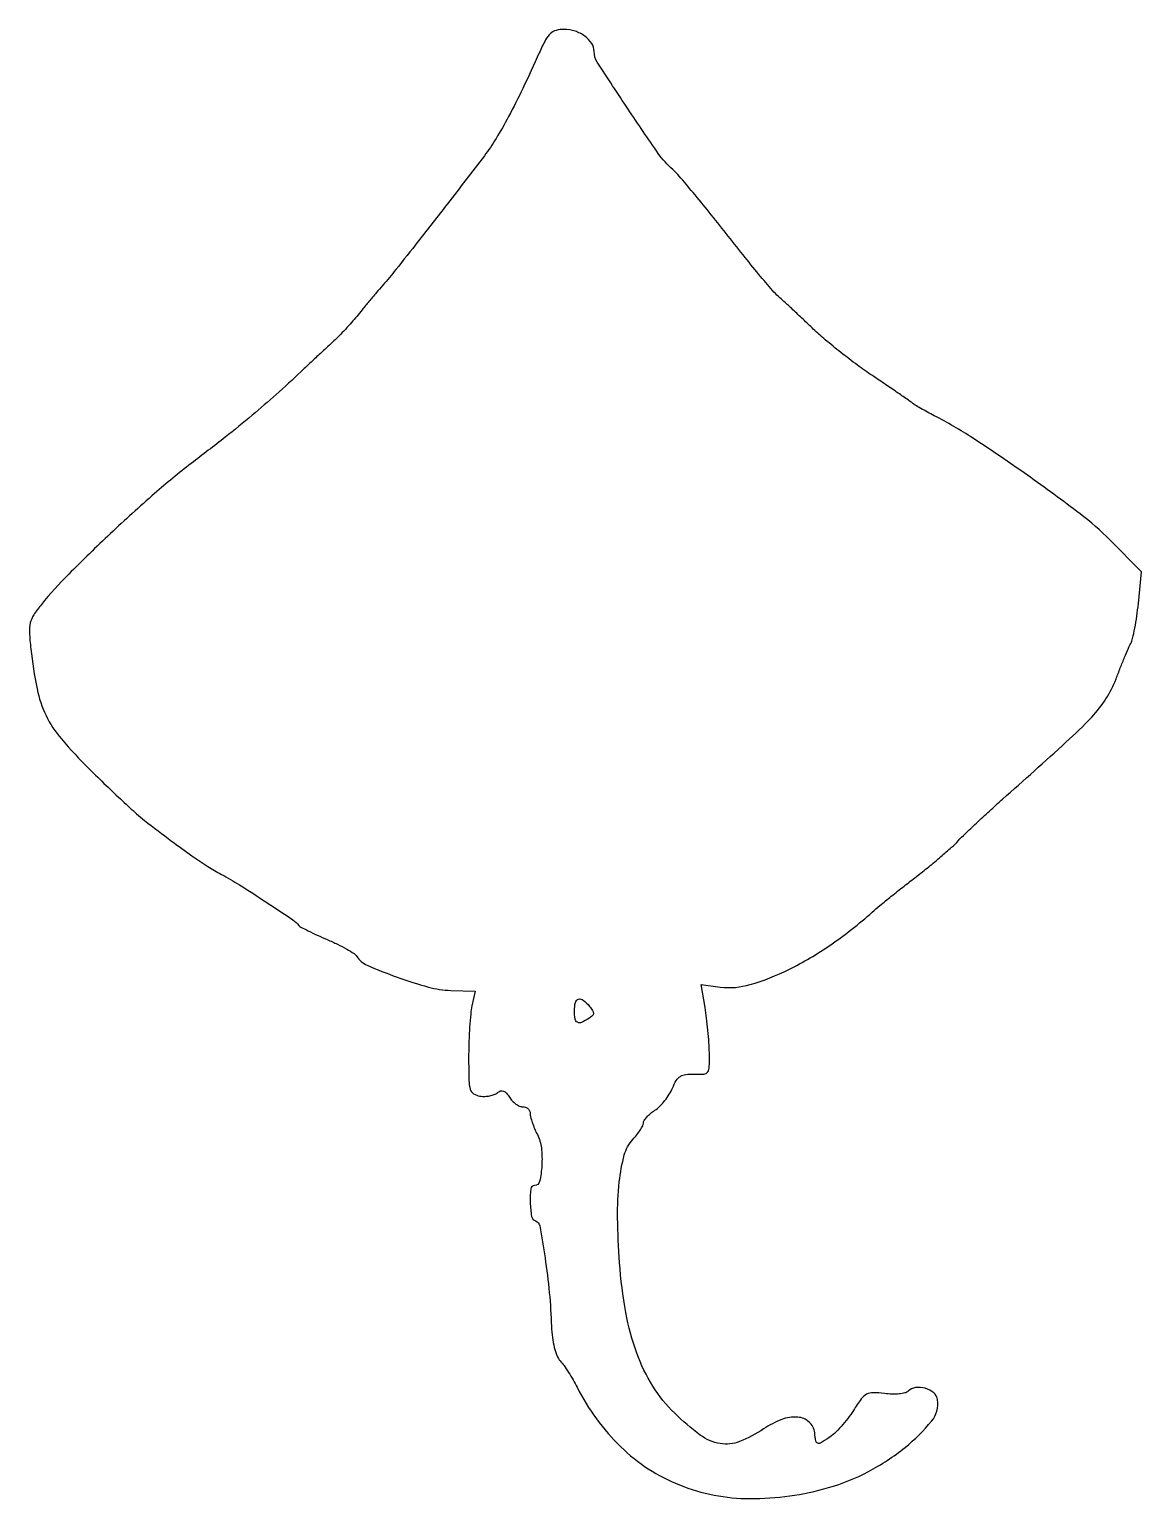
# Model space of a CAD drawing. Extents: x 0 to 226, y 0 to 299.
import ezdxf

# ---------------------------------------------------------------- set-up
doc = ezdxf.new("R2010")
doc.units = 0

msp = doc.modelspace()

# ---------------------------------------------------------------- linework, layer by layer
for points in [[(103.851326, 294.25, -0.005965), (100.509762, 287.005727, -0.011452), (97.629523, 281.293486, -0.014181), (95.059844, 276.787526, -0.026572), (92.692571, 273.325621, -0.000965), (85.19303, 263.558887, -0.001974), (79.265563, 255.93272, -0.002212), (74.715396, 250.178652, -0.010881), (72.063619, 247, 0.002873), (70.730593, 245.45317, 0.002012), (69.24581, 243.695817, 0.00203), (67.836976, 242.00075, 0.004233), (66.756087, 240.666612, -0.011574), (65.718793, 239.424029, -0.007434), (64.461336, 238.029089, -0.007471), (63.189088, 236.699652, -0.013887), (62.112291, 235.666612, 0.002554), (60.903561, 234.558496, 0.000867), (59.157455, 232.935607, 0.000862), (57.234617, 231.136017, 0.000993), (55.406226, 229.412051, -0.006984), (50.383733, 224.788819, -0.008276), (45.506915, 220.567198, -0.007347), (40.037318, 216.123634, -0.003916), (33.148675, 210.780222, 0.017093), (25.686265, 204.670142, 0.008672), (16.702332, 196.506235, 0.008509), (8.2423, 188.270357, 0.023576), (2.676203, 182.108735, 0.027641), (1.12472, 179.990864, 0.085725), (0.427719, 178.369272, 0.071483), (0.250151, 176.448747, 0.015367), (0.522156, 173.108735, 0.021658), (1.802483, 164.930954, 0.063699), (3.622299, 159.544977, 0.06334), (6.745349, 154.773765, 0.021238), (12.42512, 148.659277, 0.003469), (15.829311, 145.339591, 0.003867), (19.159047, 142.186499, 0.003574), (22.036478, 139.541822, 0.020279), (23.633893, 138.208383, 0.003159), (29.14616, 134.029213, 0.007774), (33.260588, 131.049211, 0.010437), (36.518695, 128.865768, 0.019386), (39.262194, 127.255454, -0.017455), (42.916579, 125.129413, -0.005311), (48.30046, 121.659941, -0.002629), (53.762186, 118.016274, -0.075663), (55, 116.875512, 0.102896), (55.40865, 116.537836, 0.005593), (56.90275, 115.770725, 0.008516), (58.718064, 114.902511, 0.0061), (60.775321, 113.991476, -0.01239), (62.848383, 113.042075, -0.015642), (64.71389, 112.057742, -0.013754), (66.210512, 111.151833, -0.109645), (66.775321, 110.581535, 0.150739), (68.86344, 108.78882, 0.015604), (74.95514, 106.362813, 0.020131), (81.338661, 104.335353, 0.059211), (85.889046, 103.652325), (90.847942, 103.5), (90.173971, 100.5, 0.031347), (89.913132, 98.866185, 0.007885), (89.697979, 96.178125, 0.008019), (89.549507, 93.091406, 0.008007), (89.5, 90, 0.005858), (89.554297, 85.365842, 0.065839), (89.837727, 83.550998, 0.181659), (90.518615, 82.647498, 0.106593), (91.805042, 82.173236, 0.045134), (92.778338, 82.123931, 0.038854), (93.796101, 82.243824, 0.040695), (94.70734, 82.502182, 0.083973), (95.346246, 82.872395, -0.094702), (95.985939, 83.225093, -0.170359), (96.578048, 83.211807, -0.123798), (97.164892, 82.804913, -0.040009), (97.799678, 81.949159, 0.049878), (98.37588, 81.203534, 0.047402), (99.09751, 80.572566, 0.051012), (99.848928, 80.140532, 0.105354), (100.508474, 80, -0.089062), (101.077938, 79.897753, -0.095029), (101.561864, 79.604506, -0.099899), (101.885618, 79.167273, -0.109998), (102, 78.653638, 0.065762), (102.093563, 77.945342, 0.016818), (102.431971, 76.836864, 0.016839), (102.907643, 75.586838, 0.016365), (103.470538, 74.359512, -0.087587), (104.272863, 71.651229, -0.042844), (104.372722, 68.040436, -0.040957), (103.922512, 64.842329, -0.350666), (102.869158, 64, 0.383965), (102.123525, 63.328391, 0.033619), (102.02072, 60.562654, 0.032886), (102.292327, 57.736458, 0.278774), (103.085508, 56.804831, -0.275046), (103.954441, 55.798433, -0.006307), (105.019294, 49.315254, -0.01384), (105.892766, 42.220745, -0.015518), (106.331375, 35.354489, 0.023788), (106.511133, 33.121449, 0.030893), (106.898072, 31.105799, 0.03479), (107.447972, 29.451842, 0.082776), (108.129411, 28.354489, -0.027788), (108.877687, 27.400864, -0.011063), (109.799768, 26.016631, -0.010908), (110.731056, 24.475931, -0.013485), (111.527624, 23, 0.08302), (120.43237, 10.878726, 0.098205), (132.341862, 3.148014, 0.094451), (146.684355, 0.365383, 0.071139), (162.626892, 2.591708, 0.051545), (170.726095, 5.862241, 0.047961), (178.198473, 10.78608, 0.051467), (183.582134, 16.126073, 0.210221), (184.792004, 20.460213, 0.183415), (184.016786, 21.862578, 0.105887), (182.294835, 22.785532, 0.10299), (180.304487, 22.936651, 0.165466), (178.792221, 22.192221, -0.140383), (178.1702, 21.847178, -0.032737), (176.980201, 21.652621, -0.031256), (175.529575, 21.60311, -0.026246), (173.995752, 21.727395, 0.029444), (171.690415, 21.89937, 0.129023), (170.37526, 21.576081, 0.10955), (169.276031, 20.619932, 0.018395), (167.690619, 18.301959, -0.023217), (166.552877, 16.672444, -0.018802), (165.189545, 15.032477, -0.019196), (163.815041, 13.61365, -0.045741), (162.666987, 12.701371, -0.011601), (161.006606, 11.667693, -0.226735), (160.421481, 11.616241, -0.264955), (160.068114, 12.040433, -0.015468), (159.814565, 13.769251, 0.182265), (158.701472, 15.932268, 0.166985), (156.39101, 16.920153, 0.109871), (153.112726, 16.438982, 0.057973), (149.447234, 14.528754, -0.055199), (144.56232, 11.948591, -0.138355), (140.587982, 11.547043, -0.116808), (136.563505, 13.281076, -0.033674), (131.376075, 17.710305, -0.059999), (126.935096, 23.237014, -0.05152), (123.661206, 29.94419, -0.043754), (121.438979, 38.175223, -0.025569), (120.163143, 48.319215, -0.015494), (119.770433, 57.445747, -0.029988), (120.120389, 64.73985, -0.037183), (121.128167, 70.20875, -0.125053), (122.876466, 73.368504, 0.021624), (123.689357, 74.312435, 0.025044), (124.376212, 75.279381, 0.025243), (124.868086, 76.144311, 0.117182), (125, 76.699441, -0.146523), (125.153954, 77.21352, -0.037697), (125.689312, 77.907164, -0.035086), (126.448402, 78.640264, -0.029458), (127.346594, 79.307527, 0.051197), (128.334717, 80.110423, 0.028809), (129.36485, 81.26489, 0.028469), (130.280153, 82.563332, 0.041124), (130.922037, 83.81178, -0.037746), (131.702527, 85.355322, -0.114592), (132.517688, 86.192958, -0.115512), (133.614518, 86.581937, -0.038677), (135.325443, 86.639243, 0.028805), (137.295564, 86.666354, 0.224522), (138.074458, 87.105182, 0.148909), (138.404794, 88.100805, 0.011045), (138.412406, 91, 0.01208), (138.322479, 93.060255, 0.006839), (138.119189, 95.550417, 0.006824), (137.845485, 98.056542, 0.011148), (137.537223, 100.171634), (136.749635, 104.843268), (140.624817, 104.35494, 0.10381), (146.737616, 104.854398, 0.04231), (154.544478, 107.909149, 0.037422), (163.075247, 112.934491, 0.029552), (171.5, 119.557754, -0.008722), (173.055805, 120.889317, -0.002897), (175.38125, 122.787777, -0.002883), (177.982868, 124.862054, -0.003276), (180.5, 126.818744, 0.006885), (182.980467, 128.775811, 0.00637), (185.471875, 130.850989, 0.00637), (187.642596, 132.754793, 0.021109), (189, 134.084084, -0.012596), (190.378477, 135.480763, -0.003241), (192.675, 137.664745, -0.003297), (195.328125, 140.122595, -0.003348), (198, 142.532627, 0.002046), (210.883936, 154.093226, 0.019811), (216.129833, 159.231377, 0.04668), (219.014757, 162.926649, 0.051448), (221.056527, 166.978541, -0.0035), (221.926695, 169.215658, -0.003842), (222.801982, 171.371696, -0.003589), (223.577513, 173.203419, -0.01928), (224.044935, 174.180422, 0.063675), (224.427372, 175.20385, 0.010625), (224.86404, 177.260746, 0.011497), (225.272701, 179.715773, 0.009964), (225.590461, 182.30689), (226.250877, 188.752935), (219.810538, 195.225057, 0.0346), (213.742018, 200.533474, 0.008521), (203.05367, 208.36704, 0.008911), (191.96762, 215.912571, 0.027178), (184.093876, 220.477899, -0.006717), (182.709638, 221.206551, -0.007037), (181.366975, 221.961191, -0.006789), (180.226371, 222.644431, -0.03082), (179.593876, 223.091117, 0.017413), (178.856396, 223.642146, 0.001279), (176.777281, 225.077744, 0.001781), (174.28647, 226.775194, 0.001349), (171.541548, 228.620762, -0.011802), (168.50958, 230.752694, -0.007945), (165.146186, 233.321958, -0.008005), (161.969403, 235.913216, -0.015701), (159.541548, 238.093138, 0.001463), (157.461737, 240.070352, 0.001487), (155.381582, 242.024652, 0.001444), (153.562756, 243.713468, 0.006134), (152.459583, 244.707078, -0.03584), (151.248003, 245.936171, -0.003315), (148.495385, 249.204579, -0.004259), (145.268226, 253.156423, -0.003329), (141.829707, 257.5, 0.00368), (138.374385, 261.858516, 0.00458), (135.096106, 265.85625, 0.003748), (132.29083, 269.163279, 0.034493), (130.968604, 270.5, -0.060107), (128.045404, 273.774107, -0.005533), (121.909298, 282.787613, -0.003044), (115.646596, 292.335102, -0.144611), (115, 294.523988, 0.14732), (114.512095, 296.143985, 0.088095), (113.114016, 297.612575, 0.078686), (111.118691, 298.644285, 0.080211), (108.915575, 299, 0.062466), (107.260703, 298.792444, 0.126633), (106.117803, 298.1659, 0.082845), (105.128242, 296.869839, 0.016633)], [(114.063253, 100.423785, -0.03121), (114.699562, 99.551664, -0.156052), (114.852214, 98.973918, -0.190605), (114.627794, 98.481966, -0.050531), (113.935698, 97.939097, -0.036932), (112.447669, 97.14475, -0.230242), (111.608477, 97.175047, -0.236128), (111.127731, 97.850797, -0.038667), (111, 99.5, -0.054635), (111.187501, 101.210813, -0.271269), (111.819758, 101.892069, -0.249361), (112.77384, 101.702778, -0.048403)]]:
    msp.add_lwpolyline(points, format="xyb", close=True)

doc.saveas('drawing.dxf')
